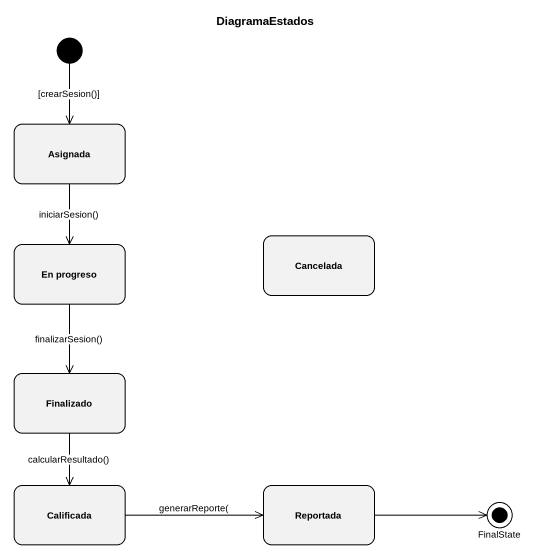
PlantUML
@startuml
title DiagramaEstados
hide empty description
state Asignada
state Cancelada
state "En progreso" as En_progreso
state Finalizado
state Calificada
state Reportada
state FinalState <<end>>
[*] --> Asignada : [crearSesion()]
Asignada --> En_progreso : iniciarSesion()
En_progreso --> Finalizado : finalizarSesion()
Finalizado --> Calificada : calcularResultado()
Calificada -right-> Reportada : generarReporte(
Reportada -right-> FinalState
@enduml
